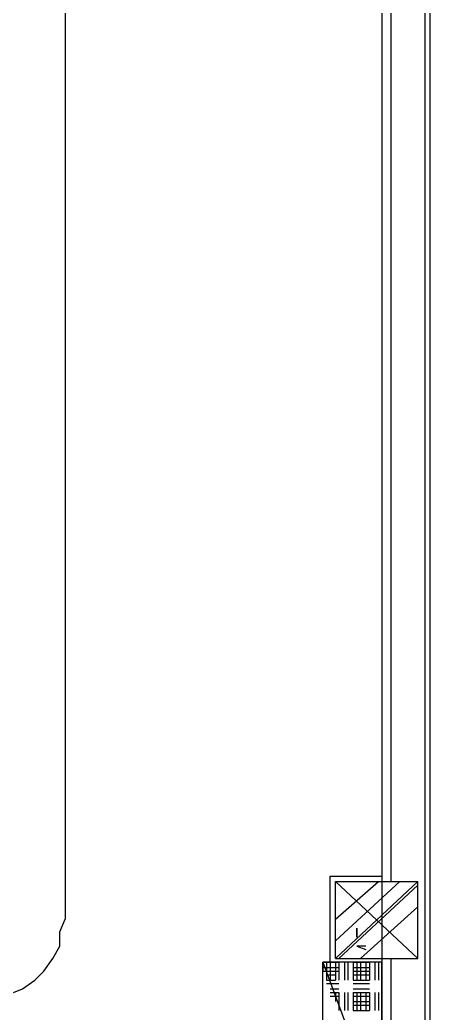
# Model space of a CAD drawing. Header units: millimetres. Extents: x 5 to 415, y 48 to 251.
# Drawn here: x 390.41 to 394.46, y 86.12 to 95.91 of the extents above; entities that cross this region are included whole.
import ezdxf

# ---------------------------------------------------------------- set-up
doc = ezdxf.new("R2010")
doc.units = ezdxf.units.MM
doc.layers.add('P', color=7, linetype='Continuous')

msp = doc.modelspace()

# ---------------------------------------------------------------- linework, layer by layer
at = {"layer": 'P'}
for points in [[(393.982, 109.485), (393.982, 71.684)], [(390.86, 103.082), (390.86, 87.048)], [(393.982, 101.477), (393.982, 87.418)], [(394.07, 101.477), (394.07, 87.418)], [(394.406, 101.477), (394.406, 83.538)], [(394.458, 83.538), (394.458, 101.477)], [(393.471, 86.625), (393.471, 87.471)], [(393.471, 87.471), (393.982, 87.471)], [(393.524, 87.048), (393.947, 87.418)], [(393.524, 86.836), (394.159, 87.418)], [(393.524, 87.418), (394.335, 87.418)], [(393.524, 86.66), (393.524, 87.418)], [(394.335, 87.418), (393.524, 86.66)], [(393.524, 87.418), (394.335, 86.66)], [(393.559, 86.66), (394.335, 87.383)], [(394.335, 86.66), (394.335, 87.418)], [(393.771, 86.66), (394.335, 87.171)], [(390.807, 86.924), (390.86, 87.048)], [(393.735, 86.96), (393.735, 86.872)], [(393.735, 86.872), (393.735, 86.96)], [(390.807, 86.783), (390.807, 86.924)], [(390.737, 86.66), (390.807, 86.783)], [(393.823, 86.783), (393.735, 86.783)], [(393.735, 86.783), (393.823, 86.748)], [(390.648, 86.536), (390.737, 86.66)], [(393.524, 86.66), (394.335, 86.66)], [(393.982, 86.66), (393.982, 83.538)], [(394.07, 86.66), (394.07, 83.538)], [(393.4, 85.055), (393.4, 86.625)], [(393.4, 86.625), (393.4, 86.536)], [(393.4, 86.625), (393.4, 86.536)], [(393.4, 86.625), (393.471, 86.625)], [(393.4, 86.625), (393.982, 85.055)], [(393.982, 86.625), (393.4, 86.625)], [(393.4, 86.572), (393.471, 86.572)], [(393.4, 86.572), (393.471, 86.572)], [(393.4, 86.572), (393.471, 86.572)], [(393.4, 86.572), (393.471, 86.572)], [(393.435, 86.625), (393.435, 86.536)], [(393.435, 86.625), (393.435, 86.536)], [(393.435, 86.625), (393.435, 86.536)], [(393.435, 86.625), (393.435, 86.536)], [(393.982, 86.625), (393.471, 86.625)], [(393.471, 86.625), (393.471, 86.536)], [(393.471, 86.625), (393.471, 86.536)], [(393.471, 86.625), (393.471, 86.536)], [(393.471, 86.625), (393.471, 86.536)], [(393.471, 86.625), (393.559, 86.625)], [(393.471, 86.572), (393.559, 86.572)], [(393.471, 86.572), (393.559, 86.572)], [(393.471, 86.572), (393.559, 86.572)], [(393.471, 86.572), (393.559, 86.572)], [(393.524, 86.625), (393.524, 86.536)], [(393.524, 86.625), (393.524, 86.536)], [(393.524, 86.625), (393.524, 86.536)], [(393.524, 86.625), (393.524, 86.536)], [(393.559, 86.625), (393.559, 86.536)], [(393.559, 86.625), (393.559, 86.536)], [(393.559, 86.625), (393.559, 86.536)], [(393.612, 86.625), (393.612, 86.536)], [(393.612, 86.625), (393.612, 86.536)], [(393.612, 86.625), (393.612, 86.536)], [(393.612, 86.625), (393.612, 86.536)], [(393.647, 86.625), (393.647, 86.536)], [(393.647, 86.625), (393.647, 86.536)], [(393.647, 86.625), (393.647, 86.536)], [(393.647, 86.625), (393.647, 86.536)], [(393.7, 86.625), (393.7, 86.536)], [(393.7, 86.625), (393.7, 86.536)], [(393.7, 86.625), (393.7, 86.536)], [(393.7, 86.625), (393.7, 86.536)], [(393.7, 86.625), (393.771, 86.625)], [(393.7, 86.572), (393.771, 86.572)], [(393.7, 86.572), (393.771, 86.572)], [(393.7, 86.572), (393.771, 86.572)], [(393.7, 86.572), (393.771, 86.572)], [(393.735, 86.625), (393.735, 86.536)], [(393.735, 86.625), (393.735, 86.536)], [(393.735, 86.625), (393.735, 86.536)], [(393.735, 86.625), (393.735, 86.536)], [(393.771, 86.625), (393.771, 86.536)], [(393.771, 86.625), (393.771, 86.536)], [(393.771, 86.625), (393.771, 86.536)], [(393.771, 86.625), (393.771, 86.536)], [(393.771, 86.625), (393.859, 86.625)], [(393.771, 86.572), (393.859, 86.572)], [(393.771, 86.572), (393.859, 86.572)], [(393.771, 86.572), (393.859, 86.572)], [(393.771, 86.572), (393.859, 86.572)], [(393.823, 86.625), (393.823, 86.536)], [(393.823, 86.625), (393.823, 86.536)], [(393.823, 86.625), (393.823, 86.536)], [(393.823, 86.625), (393.823, 86.536)], [(393.859, 86.625), (393.859, 86.536)], [(393.859, 86.625), (393.859, 86.536)], [(393.859, 86.625), (393.859, 86.536)], [(393.859, 86.625), (393.859, 86.536)], [(393.912, 86.625), (393.912, 86.536)], [(393.912, 86.625), (393.912, 86.536)], [(393.912, 86.625), (393.912, 86.536)], [(393.947, 86.625), (393.947, 86.536)], [(393.947, 86.625), (393.947, 86.536)], [(393.947, 86.625), (393.947, 86.536)], [(393.947, 86.625), (393.947, 86.536)], [(393.982, 86.625), (393.982, 86.536)], [(393.982, 86.625), (393.982, 86.536)], [(393.982, 86.625), (393.982, 86.536)], [(393.982, 85.055), (393.982, 86.625)], [(390.437, 86.36), (390.56, 86.448)], [(390.56, 86.448), (390.648, 86.536)], [(393.4, 86.536), (393.471, 86.536)], [(393.4, 86.536), (393.471, 86.536)], [(393.4, 86.536), (393.471, 86.536)], [(393.4, 86.536), (393.471, 86.536)], [(393.435, 86.536), (393.435, 86.448)], [(393.435, 86.536), (393.435, 86.448)], [(393.435, 86.536), (393.435, 86.448)], [(393.435, 86.501), (393.524, 86.501)], [(393.435, 86.501), (393.524, 86.501)], [(393.435, 86.501), (393.524, 86.501)], [(393.435, 86.501), (393.524, 86.501)], [(393.435, 86.448), (393.524, 86.448)], [(393.435, 86.448), (393.524, 86.448)], [(393.435, 86.448), (393.524, 86.448)], [(393.435, 86.448), (393.524, 86.448)], [(393.471, 86.536), (393.471, 86.448)], [(393.471, 86.536), (393.471, 86.448)], [(393.471, 86.536), (393.471, 86.448)], [(393.471, 86.536), (393.471, 86.448)], [(393.471, 86.536), (393.559, 86.536)], [(393.471, 86.536), (393.559, 86.536)], [(393.471, 86.536), (393.559, 86.536)], [(393.471, 86.536), (393.559, 86.536)], [(393.524, 86.536), (393.524, 86.448)], [(393.524, 86.536), (393.524, 86.448)], [(393.524, 86.536), (393.524, 86.448)], [(393.524, 86.536), (393.524, 86.448)], [(393.559, 86.536), (393.559, 86.448)], [(393.559, 86.536), (393.559, 86.448)], [(393.559, 86.536), (393.559, 86.448)], [(393.612, 86.536), (393.612, 86.448)], [(393.612, 86.536), (393.612, 86.448)], [(393.612, 86.536), (393.612, 86.448)], [(393.612, 86.536), (393.612, 86.448)], [(393.647, 86.536), (393.647, 86.448)], [(393.647, 86.536), (393.647, 86.448)], [(393.647, 86.536), (393.647, 86.448)], [(393.647, 86.536), (393.647, 86.448)], [(393.7, 86.536), (393.7, 86.448)], [(393.7, 86.536), (393.7, 86.448)], [(393.7, 86.536), (393.7, 86.448)], [(393.7, 86.536), (393.7, 86.448)], [(393.7, 86.536), (393.771, 86.536)], [(393.7, 86.536), (393.771, 86.536)], [(393.7, 86.536), (393.771, 86.536)], [(393.7, 86.536), (393.771, 86.536)], [(393.7, 86.501), (393.771, 86.501)], [(393.7, 86.501), (393.771, 86.501)], [(393.7, 86.501), (393.771, 86.501)], [(393.7, 86.501), (393.771, 86.501)], [(393.7, 86.448), (393.771, 86.448)], [(393.7, 86.448), (393.771, 86.448)], [(393.7, 86.448), (393.771, 86.448)], [(393.7, 86.448), (393.771, 86.448)], [(393.735, 86.536), (393.735, 86.448)], [(393.735, 86.536), (393.735, 86.448)], [(393.735, 86.536), (393.735, 86.448)], [(393.735, 86.536), (393.735, 86.448)], [(393.771, 86.536), (393.771, 86.448)], [(393.771, 86.536), (393.771, 86.448)], [(393.771, 86.536), (393.771, 86.448)], [(393.771, 86.536), (393.771, 86.448)], [(393.771, 86.536), (393.859, 86.536)], [(393.771, 86.536), (393.859, 86.536)], [(393.771, 86.536), (393.859, 86.536)], [(393.771, 86.536), (393.859, 86.536)], [(393.771, 86.501), (393.859, 86.501)], [(393.771, 86.501), (393.859, 86.501)], [(393.771, 86.501), (393.859, 86.501)], [(393.771, 86.501), (393.859, 86.501)], [(393.771, 86.448), (393.859, 86.448)], [(393.771, 86.448), (393.859, 86.448)], [(393.771, 86.448), (393.859, 86.448)], [(393.771, 86.448), (393.859, 86.448)], [(393.823, 86.536), (393.823, 86.448)], [(393.823, 86.536), (393.823, 86.448)], [(393.823, 86.536), (393.823, 86.448)], [(393.823, 86.536), (393.823, 86.448)], [(393.859, 86.536), (393.859, 86.448)], [(393.859, 86.536), (393.859, 86.448)], [(393.859, 86.536), (393.859, 86.448)], [(393.859, 86.536), (393.859, 86.448)], [(393.912, 86.536), (393.912, 86.448)], [(393.912, 86.536), (393.912, 86.448)], [(393.912, 86.536), (393.912, 86.448)], [(393.947, 86.536), (393.947, 86.448)], [(393.947, 86.536), (393.947, 86.448)], [(393.947, 86.536), (393.947, 86.448)], [(393.947, 86.536), (393.947, 86.448)], [(393.982, 86.536), (393.982, 86.448)], [(393.982, 86.536), (393.982, 86.448)], [(393.982, 86.536), (393.982, 86.448)], [(390.349, 86.325), (390.437, 86.36)], [(393.435, 86.413), (393.524, 86.413)], [(393.435, 86.413), (393.524, 86.413)], [(393.471, 86.413), (393.559, 86.413)], [(393.471, 86.36), (393.559, 86.36)], [(393.471, 86.36), (393.559, 86.36)], [(393.471, 86.36), (393.559, 86.36)], [(393.471, 86.36), (393.559, 86.36)], [(393.7, 86.413), (393.771, 86.413)], [(393.7, 86.413), (393.771, 86.413)], [(393.7, 86.413), (393.771, 86.413)], [(393.7, 86.36), (393.771, 86.36)], [(393.7, 86.36), (393.771, 86.36)], [(393.7, 86.36), (393.771, 86.36)], [(393.7, 86.36), (393.771, 86.36)], [(393.771, 86.413), (393.859, 86.413)], [(393.771, 86.413), (393.859, 86.413)], [(393.771, 86.413), (393.859, 86.413)], [(393.771, 86.36), (393.859, 86.36)], [(393.771, 86.36), (393.859, 86.36)], [(393.771, 86.36), (393.859, 86.36)], [(393.771, 86.36), (393.859, 86.36)], [(393.471, 86.325), (393.559, 86.325)], [(393.471, 86.325), (393.559, 86.325)], [(393.471, 86.325), (393.559, 86.325)], [(393.471, 86.325), (393.559, 86.325)], [(393.471, 86.289), (393.559, 86.289)], [(393.524, 86.325), (393.524, 86.237)], [(393.524, 86.325), (393.524, 86.237)], [(393.524, 86.325), (393.524, 86.237)], [(393.559, 86.325), (393.559, 86.237)], [(393.559, 86.325), (393.559, 86.237)], [(393.559, 86.325), (393.559, 86.237)], [(393.612, 86.325), (393.612, 86.237)], [(393.612, 86.325), (393.612, 86.237)], [(393.612, 86.325), (393.612, 86.237)], [(393.612, 86.325), (393.612, 86.237)], [(393.647, 86.325), (393.647, 86.237)], [(393.647, 86.325), (393.647, 86.237)], [(393.647, 86.325), (393.647, 86.237)], [(393.647, 86.325), (393.647, 86.237)], [(393.7, 86.325), (393.7, 86.237)], [(393.7, 86.325), (393.7, 86.237)], [(393.7, 86.325), (393.7, 86.237)], [(393.7, 86.325), (393.7, 86.237)], [(393.7, 86.325), (393.771, 86.325)], [(393.7, 86.325), (393.771, 86.325)], [(393.7, 86.325), (393.771, 86.325)], [(393.7, 86.325), (393.771, 86.325)], [(393.7, 86.289), (393.771, 86.289)], [(393.7, 86.289), (393.771, 86.289)], [(393.7, 86.289), (393.771, 86.289)], [(393.7, 86.289), (393.771, 86.289)], [(393.735, 86.325), (393.735, 86.237)], [(393.735, 86.325), (393.735, 86.237)], [(393.735, 86.325), (393.735, 86.237)], [(393.735, 86.325), (393.735, 86.237)], [(393.771, 86.325), (393.771, 86.237)], [(393.771, 86.325), (393.771, 86.237)], [(393.771, 86.325), (393.771, 86.237)], [(393.771, 86.325), (393.771, 86.237)], [(393.771, 86.325), (393.859, 86.325)], [(393.771, 86.325), (393.859, 86.325)], [(393.771, 86.325), (393.859, 86.325)], [(393.771, 86.325), (393.859, 86.325)], [(393.771, 86.289), (393.859, 86.289)], [(393.771, 86.289), (393.859, 86.289)], [(393.771, 86.289), (393.859, 86.289)], [(393.771, 86.289), (393.859, 86.289)], [(393.823, 86.325), (393.823, 86.237)], [(393.823, 86.325), (393.823, 86.237)], [(393.823, 86.325), (393.823, 86.237)], [(393.823, 86.325), (393.823, 86.237)], [(393.859, 86.325), (393.859, 86.237)], [(393.859, 86.325), (393.859, 86.237)], [(393.859, 86.325), (393.859, 86.237)], [(393.859, 86.325), (393.859, 86.237)], [(393.912, 86.325), (393.912, 86.237)], [(393.912, 86.325), (393.912, 86.237)], [(393.912, 86.325), (393.912, 86.237)], [(393.947, 86.325), (393.947, 86.237)], [(393.947, 86.325), (393.947, 86.237)], [(393.947, 86.325), (393.947, 86.237)], [(393.947, 86.325), (393.947, 86.237)], [(393.982, 86.325), (393.982, 86.237)], [(393.982, 86.325), (393.982, 86.237)], [(393.982, 86.325), (393.982, 86.237)], [(393.559, 86.237), (393.559, 86.148)], [(393.559, 86.237), (393.559, 86.148)], [(393.559, 86.237), (393.559, 86.148)], [(393.612, 86.237), (393.612, 86.148)], [(393.612, 86.237), (393.612, 86.148)], [(393.612, 86.237), (393.612, 86.148)], [(393.612, 86.237), (393.612, 86.148)], [(393.647, 86.237), (393.647, 86.148)], [(393.647, 86.237), (393.647, 86.148)], [(393.647, 86.237), (393.647, 86.148)], [(393.647, 86.237), (393.647, 86.148)], [(393.7, 86.237), (393.7, 86.148)], [(393.7, 86.237), (393.7, 86.148)], [(393.7, 86.237), (393.7, 86.148)], [(393.7, 86.237), (393.7, 86.148)], [(393.7, 86.237), (393.771, 86.237)], [(393.7, 86.237), (393.771, 86.237)], [(393.7, 86.237), (393.771, 86.237)], [(393.7, 86.237), (393.771, 86.237)], [(393.7, 86.201), (393.771, 86.201)], [(393.7, 86.201), (393.771, 86.201)], [(393.7, 86.201), (393.771, 86.201)], [(393.7, 86.201), (393.771, 86.201)], [(393.7, 86.148), (393.771, 86.148)], [(393.7, 86.148), (393.771, 86.148)], [(393.7, 86.148), (393.771, 86.148)], [(393.7, 86.148), (393.771, 86.148)], [(393.735, 86.237), (393.735, 86.148)], [(393.735, 86.237), (393.735, 86.148)], [(393.735, 86.237), (393.735, 86.148)], [(393.735, 86.237), (393.735, 86.148)], [(393.771, 86.237), (393.771, 86.148)], [(393.771, 86.237), (393.771, 86.148)], [(393.771, 86.237), (393.771, 86.148)], [(393.771, 86.237), (393.771, 86.148)], [(393.771, 86.237), (393.859, 86.237)], [(393.771, 86.237), (393.859, 86.237)], [(393.771, 86.237), (393.859, 86.237)], [(393.771, 86.237), (393.859, 86.237)], [(393.771, 86.201), (393.859, 86.201)], [(393.771, 86.201), (393.859, 86.201)], [(393.771, 86.201), (393.859, 86.201)], [(393.771, 86.201), (393.859, 86.201)], [(393.771, 86.148), (393.859, 86.148)], [(393.771, 86.148), (393.859, 86.148)], [(393.771, 86.148), (393.859, 86.148)], [(393.771, 86.148), (393.859, 86.148)], [(393.823, 86.237), (393.823, 86.148)], [(393.823, 86.237), (393.823, 86.148)], [(393.823, 86.237), (393.823, 86.148)], [(393.823, 86.237), (393.823, 86.148)], [(393.859, 86.237), (393.859, 86.148)], [(393.859, 86.237), (393.859, 86.148)], [(393.859, 86.237), (393.859, 86.148)], [(393.859, 86.237), (393.859, 86.148)], [(393.912, 86.237), (393.912, 86.148)], [(393.912, 86.237), (393.912, 86.148)], [(393.912, 86.237), (393.912, 86.148)], [(393.947, 86.237), (393.947, 86.148)], [(393.947, 86.237), (393.947, 86.148)], [(393.947, 86.237), (393.947, 86.148)], [(393.947, 86.237), (393.947, 86.148)], [(393.982, 86.237), (393.982, 86.148)], [(393.982, 86.237), (393.982, 86.148)], [(393.982, 86.237), (393.982, 86.148)]]:
    msp.add_lwpolyline(points, dxfattribs=at)

doc.saveas('drawing.dxf')
